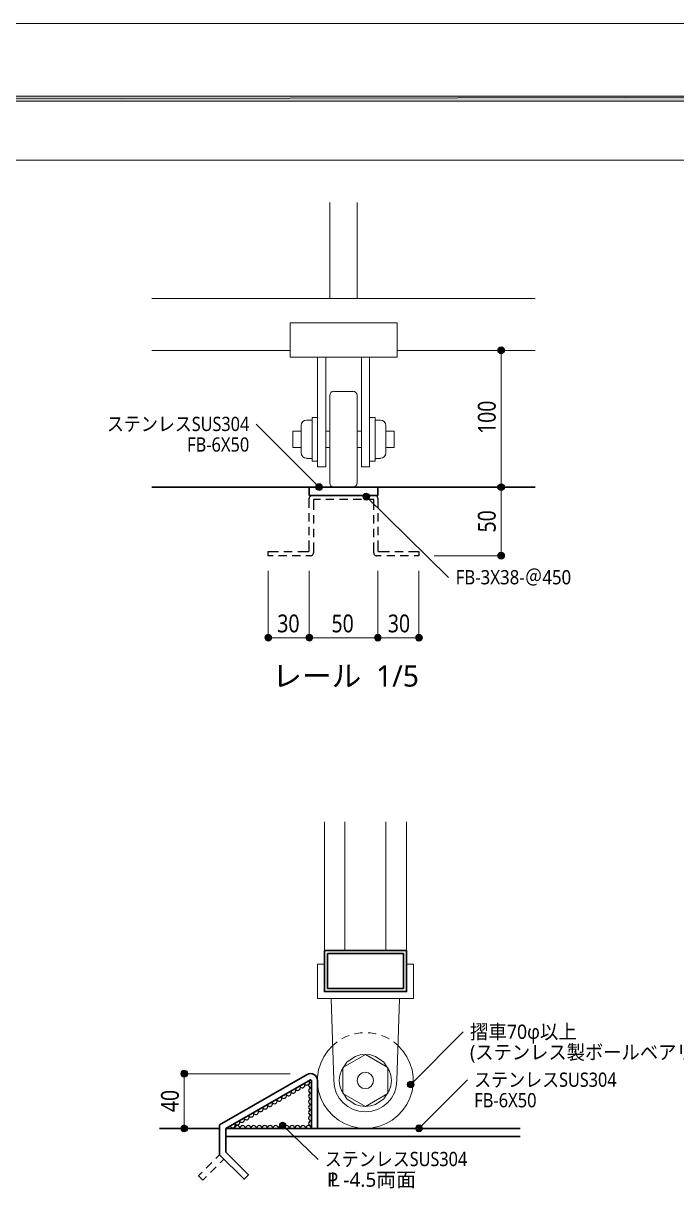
# Model space of a CAD drawing. Header units: millimetres. Extents: x 0 to 420, y 0 to 297.
# Drawn here: x 208.1 to 303.5, y 126.1 to 297 of the extents above; entities that cross this region are included whole.
import ezdxf
from ezdxf.enums import TextEntityAlignment as Align

# ---------------------------------------------------------------- set-up
doc = ezdxf.new("R2010")
doc.units = ezdxf.units.MM
doc.styles.add('kst32b', font='NotoSansJP-Variable.ttf')

msp = doc.modelspace()

# ---------------------------------------------------------------- hatches: boundary and pattern name
h = msp.add_hatch(color=7)
h.paths.add_polyline_path([(394.17, 285.62), (394.17, 286.32), (26.18, 285.62), (394.17, 285.62)])
h.paths.add_polyline_path([(394.17, 286.32), (26.18, 285.62), (26.18, 286.32), (394.17, 286.32)])
h = msp.add_hatch(color=7)
h.paths.add_polyline_path([(277.88, 249.7), (277.69, 249.66), (277.88, 249.2), (277.88, 249.7)])
h.paths.add_polyline_path([(277.69, 249.66), (277.88, 249.2), (277.52, 249.55), (277.69, 249.66)])
h.paths.add_polyline_path([(277.88, 249.2), (277.52, 249.55), (277.41, 249.39), (277.88, 249.2)])
for points in [[(278.07, 249.66), (277.88, 249.7), (277.88, 249.2), (278.07, 249.66)], [(251.46, 228.75), (251.63, 228.85), (251.27, 229.21), (251.46, 228.75)], [(278.07, 229.66), (277.88, 229.7), (277.88, 229.19), (278.07, 229.66)], [(257.98, 228.3), (257.83, 228.2), (258.17, 227.84), (257.98, 228.3)], [(277.69, 218.74), (277.88, 218.69), (277.88, 219.2), (277.69, 218.74)], [(243.4, 207.41), (243.35, 207.22), (243.86, 207.22), (243.4, 207.41)], [(249.39, 207.41), (249.34, 207.22), (249.85, 207.22), (249.39, 207.41)], [(260.31, 207.03), (260.35, 207.22), (259.84, 207.22), (260.31, 207.03)], [(266.32, 207.03), (266.36, 207.22), (265.85, 207.22), (266.32, 207.03)], [(231.77, 143.98), (231.58, 144.02), (231.58, 143.51), (231.77, 143.98)], [(264.2, 141.73), (264.31, 141.58), (264.67, 141.92), (264.2, 141.73)], [(231.39, 135.06), (231.58, 135.02), (231.58, 135.53), (231.39, 135.06)], [(245.77, 136.4), (245.62, 136.29), (245.96, 135.93), (245.77, 136.4)], [(265.41, 135.34), (265.51, 135.17), (265.87, 135.53), (265.41, 135.34)]]:
    msp.add_hatch(color=7).paths.add_polyline_path(points)
h = msp.add_hatch(color=7)
h.paths.add_polyline_path([(278.36, 249.2), (278.34, 249.39), (277.88, 249.2), (278.36, 249.2)])
h.paths.add_polyline_path([(278.34, 249.39), (277.88, 249.2), (278.24, 249.55), (278.34, 249.39)])
h.paths.add_polyline_path([(277.88, 249.2), (278.24, 249.55), (278.07, 249.66), (277.88, 249.2)])
h = msp.add_hatch(color=7)
h.paths.add_polyline_path([(277.41, 249.39), (277.37, 249.2), (277.88, 249.2), (277.41, 249.39)])
h.paths.add_polyline_path([(277.37, 249.2), (277.88, 249.2), (277.41, 249), (277.37, 249.2)])
h.paths.add_polyline_path([(277.88, 249.2), (277.41, 249), (277.52, 248.86), (277.88, 249.2)])
h = msp.add_hatch(color=7)
h.paths.add_polyline_path([(277.52, 248.86), (277.69, 248.75), (277.88, 249.2), (277.52, 248.86)])
h.paths.add_polyline_path([(277.69, 248.75), (277.88, 249.2), (277.88, 248.71), (277.69, 248.75)])
h.paths.add_polyline_path([(277.88, 249.2), (277.88, 248.71), (278.07, 248.75), (277.88, 249.2)])
h = msp.add_hatch(color=7)
h.paths.add_polyline_path([(278.07, 248.75), (278.24, 248.86), (277.88, 249.2), (278.07, 248.75)])
h.paths.add_polyline_path([(278.24, 248.86), (277.88, 249.2), (278.34, 249), (278.24, 248.86)])
h.paths.add_polyline_path([(277.88, 249.2), (278.34, 249), (278.36, 249.2), (277.88, 249.2)])
h = msp.add_hatch(color=7)
h.paths.add_polyline_path([(250.8, 229.4), (250.78, 229.21), (251.27, 229.21), (250.8, 229.4)])
h.paths.add_polyline_path([(250.78, 229.21), (251.27, 229.21), (250.8, 229.02), (250.78, 229.21)])
h.paths.add_polyline_path([(251.27, 229.21), (250.8, 229.02), (250.91, 228.85), (251.27, 229.21)])
h = msp.add_hatch(color=7)
h.paths.add_polyline_path([(251.27, 229.72), (251.08, 229.68), (251.27, 229.21), (251.27, 229.72)])
h.paths.add_polyline_path([(251.08, 229.68), (251.27, 229.21), (250.91, 229.57), (251.08, 229.68)])
h.paths.add_polyline_path([(251.27, 229.21), (250.91, 229.57), (250.8, 229.4), (251.27, 229.21)])
h = msp.add_hatch(color=7)
h.paths.add_polyline_path([(250.91, 228.85), (251.08, 228.75), (251.27, 229.21), (250.91, 228.85)])
h.paths.add_polyline_path([(251.08, 228.75), (251.27, 229.21), (251.27, 228.71), (251.08, 228.75)])
h.paths.add_polyline_path([(251.27, 229.21), (251.27, 228.71), (251.46, 228.75), (251.27, 229.21)])
h = msp.add_hatch(color=7)
h.paths.add_polyline_path([(251.74, 229.4), (251.63, 229.57), (251.27, 229.21), (251.74, 229.4)])
h.paths.add_polyline_path([(251.63, 229.57), (251.27, 229.21), (251.46, 229.68), (251.63, 229.57)])
h.paths.add_polyline_path([(251.27, 229.21), (251.46, 229.68), (251.27, 229.72), (251.27, 229.21)])
h = msp.add_hatch(color=7)
h.paths.add_polyline_path([(251.63, 228.85), (251.74, 229.02), (251.27, 229.21), (251.63, 228.85)])
h.paths.add_polyline_path([(251.74, 229.02), (251.27, 229.21), (251.78, 229.21), (251.74, 229.02)])
h.paths.add_polyline_path([(251.27, 229.21), (251.78, 229.21), (251.74, 229.4), (251.27, 229.21)])
h = msp.add_hatch(color=7)
h.paths.add_polyline_path([(277.41, 229.4), (277.37, 229.19), (277.88, 229.19), (277.41, 229.4)])
h.paths.add_polyline_path([(277.37, 229.19), (277.88, 229.19), (277.41, 229), (277.37, 229.19)])
h.paths.add_polyline_path([(277.88, 229.19), (277.41, 229), (277.52, 228.85), (277.88, 229.19)])
h = msp.add_hatch(color=7)
h.paths.add_polyline_path([(277.88, 229.7), (277.69, 229.66), (277.88, 229.19), (277.88, 229.7)])
h.paths.add_polyline_path([(277.69, 229.66), (277.88, 229.19), (277.52, 229.55), (277.69, 229.66)])
h.paths.add_polyline_path([(277.88, 229.19), (277.52, 229.55), (277.41, 229.4), (277.88, 229.19)])
h = msp.add_hatch(color=7)
h.paths.add_polyline_path([(277.52, 228.85), (277.69, 228.75), (277.88, 229.19), (277.52, 228.85)])
h.paths.add_polyline_path([(277.69, 228.75), (277.88, 229.19), (277.88, 228.71), (277.69, 228.75)])
h.paths.add_polyline_path([(277.88, 229.19), (277.88, 228.71), (278.07, 228.75), (277.88, 229.19)])
h = msp.add_hatch(color=7)
h.paths.add_polyline_path([(278.36, 229.19), (278.34, 229.4), (277.88, 229.19), (278.36, 229.19)])
h.paths.add_polyline_path([(278.34, 229.4), (277.88, 229.19), (278.24, 229.55), (278.34, 229.4)])
h.paths.add_polyline_path([(277.88, 229.19), (278.24, 229.55), (278.07, 229.66), (277.88, 229.19)])
h = msp.add_hatch(color=7)
h.paths.add_polyline_path([(278.07, 228.75), (278.24, 228.85), (277.88, 229.19), (278.07, 228.75)])
h.paths.add_polyline_path([(278.24, 228.85), (277.88, 229.19), (278.34, 229), (278.24, 228.85)])
h.paths.add_polyline_path([(277.88, 229.19), (278.34, 229), (278.36, 229.19), (277.88, 229.19)])
h = msp.add_hatch(color=7)
h.paths.add_polyline_path([(257.83, 228.2), (257.73, 228.03), (258.17, 227.84), (257.83, 228.2)])
h.paths.add_polyline_path([(257.73, 228.03), (258.17, 227.84), (257.68, 227.84), (257.73, 228.03)])
h.paths.add_polyline_path([(258.17, 227.84), (257.68, 227.84), (257.73, 227.65), (258.17, 227.84)])
h = msp.add_hatch(color=7)
h.paths.add_polyline_path([(257.73, 227.65), (257.83, 227.48), (258.17, 227.84), (257.73, 227.65)])
h.paths.add_polyline_path([(257.83, 227.48), (258.17, 227.84), (257.98, 227.37), (257.83, 227.48)])
h.paths.add_polyline_path([(258.17, 227.84), (257.98, 227.37), (258.17, 227.33), (258.17, 227.84)])
h = msp.add_hatch(color=7)
h.paths.add_polyline_path([(258.53, 228.2), (258.36, 228.3), (258.17, 227.84), (258.53, 228.2)])
h.paths.add_polyline_path([(258.36, 228.3), (258.17, 227.84), (258.17, 228.32), (258.36, 228.3)])
h.paths.add_polyline_path([(258.17, 227.84), (258.17, 228.32), (257.98, 228.3), (258.17, 227.84)])
h = msp.add_hatch(color=7)
h.paths.add_polyline_path([(258.64, 227.65), (258.68, 227.84), (258.17, 227.84), (258.64, 227.65)])
h.paths.add_polyline_path([(258.68, 227.84), (258.17, 227.84), (258.64, 228.03), (258.68, 227.84)])
h.paths.add_polyline_path([(258.17, 227.84), (258.64, 228.03), (258.53, 228.2), (258.17, 227.84)])
h = msp.add_hatch(color=7)
h.paths.add_polyline_path([(258.17, 227.33), (258.36, 227.37), (258.17, 227.84), (258.17, 227.33)])
h.paths.add_polyline_path([(258.36, 227.37), (258.17, 227.84), (258.53, 227.48), (258.36, 227.37)])
h.paths.add_polyline_path([(258.17, 227.84), (258.53, 227.48), (258.64, 227.65), (258.17, 227.84)])
h = msp.add_hatch(color=7)
h.paths.add_polyline_path([(277.69, 219.67), (277.52, 219.56), (277.88, 219.2), (277.69, 219.67)])
h.paths.add_polyline_path([(277.52, 219.56), (277.88, 219.2), (277.41, 219.39), (277.52, 219.56)])
h.paths.add_polyline_path([(277.88, 219.2), (277.41, 219.39), (277.37, 219.2), (277.88, 219.2)])
h = msp.add_hatch(color=7)
h.paths.add_polyline_path([(277.37, 219.2), (277.41, 219.01), (277.88, 219.2), (277.37, 219.2)])
h.paths.add_polyline_path([(277.41, 219.01), (277.88, 219.2), (277.52, 218.84), (277.41, 219.01)])
h.paths.add_polyline_path([(277.88, 219.2), (277.52, 218.84), (277.69, 218.74), (277.88, 219.2)])
h = msp.add_hatch(color=7)
h.paths.add_polyline_path([(278.24, 219.56), (278.07, 219.67), (277.88, 219.2), (278.24, 219.56)])
h.paths.add_polyline_path([(278.07, 219.67), (277.88, 219.2), (277.88, 219.71), (278.07, 219.67)])
h.paths.add_polyline_path([(277.88, 219.2), (277.88, 219.71), (277.69, 219.67), (277.88, 219.2)])
h = msp.add_hatch(color=7)
h.paths.add_polyline_path([(278.34, 219.01), (278.36, 219.2), (277.88, 219.2), (278.34, 219.01)])
h.paths.add_polyline_path([(278.36, 219.2), (277.88, 219.2), (278.34, 219.39), (278.36, 219.2)])
h.paths.add_polyline_path([(277.88, 219.2), (278.34, 219.39), (278.24, 219.56), (277.88, 219.2)])
h = msp.add_hatch(color=7)
h.paths.add_polyline_path([(277.88, 218.69), (278.07, 218.74), (277.88, 219.2), (277.88, 218.69)])
h.paths.add_polyline_path([(278.07, 218.74), (277.88, 219.2), (278.24, 218.84), (278.07, 218.74)])
h.paths.add_polyline_path([(277.88, 219.2), (278.24, 218.84), (278.34, 219.01), (277.88, 219.2)])
h = msp.add_hatch(color=7)
h.paths.add_polyline_path([(243.35, 207.22), (243.4, 207.03), (243.86, 207.22), (243.35, 207.22)])
h.paths.add_polyline_path([(243.4, 207.03), (243.86, 207.22), (243.5, 206.86), (243.4, 207.03)])
h.paths.add_polyline_path([(243.86, 207.22), (243.5, 206.86), (243.67, 206.76), (243.86, 207.22)])
h = msp.add_hatch(color=7)
h.paths.add_polyline_path([(243.86, 207.71), (243.67, 207.69), (243.86, 207.22), (243.86, 207.71)])
h.paths.add_polyline_path([(243.67, 207.69), (243.86, 207.22), (243.5, 207.56), (243.67, 207.69)])
h.paths.add_polyline_path([(243.86, 207.22), (243.5, 207.56), (243.4, 207.41), (243.86, 207.22)])
h = msp.add_hatch(color=7)
h.paths.add_polyline_path([(243.67, 206.76), (243.86, 206.71), (243.86, 207.22), (243.67, 206.76)])
h.paths.add_polyline_path([(243.86, 206.71), (243.86, 207.22), (244.05, 206.76), (243.86, 206.71)])
h.paths.add_polyline_path([(243.86, 207.22), (244.05, 206.76), (244.2, 206.86), (243.86, 207.22)])
h = msp.add_hatch(color=7)
h.paths.add_polyline_path([(244.31, 207.41), (244.2, 207.56), (243.86, 207.22), (244.31, 207.41)])
h.paths.add_polyline_path([(244.2, 207.56), (243.86, 207.22), (244.05, 207.69), (244.2, 207.56)])
h.paths.add_polyline_path([(243.86, 207.22), (244.05, 207.69), (243.86, 207.71), (243.86, 207.22)])
h = msp.add_hatch(color=7)
h.paths.add_polyline_path([(244.2, 206.86), (244.31, 207.03), (243.86, 207.22), (244.2, 206.86)])
h.paths.add_polyline_path([(244.31, 207.03), (243.86, 207.22), (244.35, 207.22), (244.31, 207.03)])
h.paths.add_polyline_path([(243.86, 207.22), (244.35, 207.22), (244.31, 207.41), (243.86, 207.22)])
h = msp.add_hatch(color=7)
h.paths.add_polyline_path([(249.34, 207.22), (249.39, 207.03), (249.85, 207.22), (249.34, 207.22)])
h.paths.add_polyline_path([(249.39, 207.03), (249.85, 207.22), (249.49, 206.86), (249.39, 207.03)])
h.paths.add_polyline_path([(249.85, 207.22), (249.49, 206.86), (249.66, 206.76), (249.85, 207.22)])
h = msp.add_hatch(color=7)
h.paths.add_polyline_path([(249.85, 207.71), (249.66, 207.69), (249.85, 207.22), (249.85, 207.71)])
h.paths.add_polyline_path([(249.66, 207.69), (249.85, 207.22), (249.49, 207.56), (249.66, 207.69)])
h.paths.add_polyline_path([(249.85, 207.22), (249.49, 207.56), (249.39, 207.41), (249.85, 207.22)])
h = msp.add_hatch(color=7)
h.paths.add_polyline_path([(249.66, 206.76), (249.85, 206.71), (249.85, 207.22), (249.66, 206.76)])
h.paths.add_polyline_path([(249.85, 206.71), (249.85, 207.22), (250.04, 206.76), (249.85, 206.71)])
h.paths.add_polyline_path([(249.85, 207.22), (250.04, 206.76), (250.21, 206.86), (249.85, 207.22)])
h = msp.add_hatch(color=7)
h.paths.add_polyline_path([(250.32, 207.41), (250.21, 207.56), (249.85, 207.22), (250.32, 207.41)])
h.paths.add_polyline_path([(250.21, 207.56), (249.85, 207.22), (250.04, 207.69), (250.21, 207.56)])
h.paths.add_polyline_path([(249.85, 207.22), (250.04, 207.69), (249.85, 207.71), (249.85, 207.22)])
h = msp.add_hatch(color=7)
h.paths.add_polyline_path([(250.21, 206.86), (250.32, 207.03), (249.85, 207.22), (250.21, 206.86)])
h.paths.add_polyline_path([(250.32, 207.03), (249.85, 207.22), (250.36, 207.22), (250.32, 207.03)])
h.paths.add_polyline_path([(249.85, 207.22), (250.36, 207.22), (250.32, 207.41), (249.85, 207.22)])
h = msp.add_hatch(color=7)
h.paths.add_polyline_path([(259.5, 207.56), (259.4, 207.41), (259.84, 207.22), (259.5, 207.56)])
h.paths.add_polyline_path([(259.4, 207.41), (259.84, 207.22), (259.36, 207.22), (259.4, 207.41)])
h.paths.add_polyline_path([(259.84, 207.22), (259.36, 207.22), (259.4, 207.03), (259.84, 207.22)])
h = msp.add_hatch(color=7)
h.paths.add_polyline_path([(259.4, 207.03), (259.5, 206.86), (259.84, 207.22), (259.4, 207.03)])
h.paths.add_polyline_path([(259.5, 206.86), (259.84, 207.22), (259.65, 206.76), (259.5, 206.86)])
h.paths.add_polyline_path([(259.84, 207.22), (259.65, 206.76), (259.84, 206.71), (259.84, 207.22)])
h = msp.add_hatch(color=7)
h.paths.add_polyline_path([(260.03, 207.69), (259.84, 207.71), (259.84, 207.22), (260.03, 207.69)])
h.paths.add_polyline_path([(259.84, 207.71), (259.84, 207.22), (259.65, 207.69), (259.84, 207.71)])
h.paths.add_polyline_path([(259.84, 207.22), (259.65, 207.69), (259.5, 207.56), (259.84, 207.22)])
h = msp.add_hatch(color=7)
h.paths.add_polyline_path([(260.35, 207.22), (260.31, 207.41), (259.84, 207.22), (260.35, 207.22)])
h.paths.add_polyline_path([(260.31, 207.41), (259.84, 207.22), (260.2, 207.56), (260.31, 207.41)])
h.paths.add_polyline_path([(259.84, 207.22), (260.2, 207.56), (260.03, 207.69), (259.84, 207.22)])
h = msp.add_hatch(color=7)
h.paths.add_polyline_path([(259.84, 206.71), (260.03, 206.76), (259.84, 207.22), (259.84, 206.71)])
h.paths.add_polyline_path([(260.03, 206.76), (259.84, 207.22), (260.2, 206.86), (260.03, 206.76)])
h.paths.add_polyline_path([(259.84, 207.22), (260.2, 206.86), (260.31, 207.03), (259.84, 207.22)])
h = msp.add_hatch(color=7)
h.paths.add_polyline_path([(265.49, 207.56), (265.39, 207.41), (265.85, 207.22), (265.49, 207.56)])
h.paths.add_polyline_path([(265.39, 207.41), (265.85, 207.22), (265.35, 207.22), (265.39, 207.41)])
h.paths.add_polyline_path([(265.85, 207.22), (265.35, 207.22), (265.39, 207.03), (265.85, 207.22)])
h = msp.add_hatch(color=7)
h.paths.add_polyline_path([(265.39, 207.03), (265.49, 206.86), (265.85, 207.22), (265.39, 207.03)])
h.paths.add_polyline_path([(265.49, 206.86), (265.85, 207.22), (265.66, 206.76), (265.49, 206.86)])
h.paths.add_polyline_path([(265.85, 207.22), (265.66, 206.76), (265.85, 206.71), (265.85, 207.22)])
h = msp.add_hatch(color=7)
h.paths.add_polyline_path([(266.04, 207.69), (265.85, 207.71), (265.85, 207.22), (266.04, 207.69)])
h.paths.add_polyline_path([(265.85, 207.71), (265.85, 207.22), (265.66, 207.69), (265.85, 207.71)])
h.paths.add_polyline_path([(265.85, 207.22), (265.66, 207.69), (265.49, 207.56), (265.85, 207.22)])
h = msp.add_hatch(color=7)
h.paths.add_polyline_path([(266.36, 207.22), (266.32, 207.41), (265.85, 207.22), (266.36, 207.22)])
h.paths.add_polyline_path([(266.32, 207.41), (265.85, 207.22), (266.21, 207.56), (266.32, 207.41)])
h.paths.add_polyline_path([(265.85, 207.22), (266.21, 207.56), (266.04, 207.69), (265.85, 207.22)])
h = msp.add_hatch(color=7)
h.paths.add_polyline_path([(265.85, 206.71), (266.04, 206.76), (265.85, 207.22), (265.85, 206.71)])
h.paths.add_polyline_path([(266.04, 206.76), (265.85, 207.22), (266.21, 206.86), (266.04, 206.76)])
h.paths.add_polyline_path([(265.85, 207.22), (266.21, 206.86), (266.32, 207.03), (265.85, 207.22)])
h = msp.add_hatch(color=7)
h.paths.add_polyline_path([(231.12, 143.72), (231.08, 143.51), (231.58, 143.51), (231.12, 143.72)])
h.paths.add_polyline_path([(231.08, 143.51), (231.58, 143.51), (231.12, 143.32), (231.08, 143.51)])
h.paths.add_polyline_path([(231.58, 143.51), (231.12, 143.32), (231.22, 143.17), (231.58, 143.51)])
h = msp.add_hatch(color=7)
h.paths.add_polyline_path([(231.58, 144.02), (231.39, 143.98), (231.58, 143.51), (231.58, 144.02)])
h.paths.add_polyline_path([(231.39, 143.98), (231.58, 143.51), (231.22, 143.87), (231.39, 143.98)])
h.paths.add_polyline_path([(231.58, 143.51), (231.22, 143.87), (231.12, 143.72), (231.58, 143.51)])
h = msp.add_hatch(color=7)
h.paths.add_polyline_path([(231.22, 143.17), (231.39, 143.07), (231.58, 143.51), (231.22, 143.17)])
h.paths.add_polyline_path([(231.39, 143.07), (231.58, 143.51), (231.58, 143.02), (231.39, 143.07)])
h.paths.add_polyline_path([(231.58, 143.51), (231.58, 143.02), (231.77, 143.07), (231.58, 143.51)])
h = msp.add_hatch(color=7)
h.paths.add_polyline_path([(232.09, 143.51), (232.05, 143.72), (231.58, 143.51), (232.09, 143.51)])
h.paths.add_polyline_path([(232.05, 143.72), (231.58, 143.51), (231.94, 143.87), (232.05, 143.72)])
h.paths.add_polyline_path([(231.58, 143.51), (231.94, 143.87), (231.77, 143.98), (231.58, 143.51)])
h = msp.add_hatch(color=7)
h.paths.add_polyline_path([(231.77, 143.07), (231.94, 143.17), (231.58, 143.51), (231.77, 143.07)])
h.paths.add_polyline_path([(231.94, 143.17), (231.58, 143.51), (232.05, 143.32), (231.94, 143.17)])
h.paths.add_polyline_path([(231.58, 143.51), (232.05, 143.32), (232.09, 143.51), (231.58, 143.51)])
h = msp.add_hatch(color=7)
h.paths.add_polyline_path([(264.31, 142.28), (264.2, 142.11), (264.67, 141.92), (264.31, 142.28)])
h.paths.add_polyline_path([(264.2, 142.11), (264.67, 141.92), (264.16, 141.92), (264.2, 142.11)])
h.paths.add_polyline_path([(264.67, 141.92), (264.16, 141.92), (264.2, 141.73), (264.67, 141.92)])
h = msp.add_hatch(color=7)
h.paths.add_polyline_path([(264.86, 142.39), (264.67, 142.43), (264.67, 141.92), (264.86, 142.39)])
h.paths.add_polyline_path([(264.67, 142.43), (264.67, 141.92), (264.48, 142.39), (264.67, 142.43)])
h.paths.add_polyline_path([(264.67, 141.92), (264.48, 142.39), (264.31, 142.28), (264.67, 141.92)])
h = msp.add_hatch(color=7)
h.paths.add_polyline_path([(264.31, 141.58), (264.48, 141.48), (264.67, 141.92), (264.31, 141.58)])
h.paths.add_polyline_path([(264.48, 141.48), (264.67, 141.92), (264.67, 141.44), (264.48, 141.48)])
h.paths.add_polyline_path([(264.67, 141.92), (264.67, 141.44), (264.86, 141.48), (264.67, 141.92)])
h = msp.add_hatch(color=7)
h.paths.add_polyline_path([(265.15, 141.92), (265.13, 142.11), (264.67, 141.92), (265.15, 141.92)])
h.paths.add_polyline_path([(265.13, 142.11), (264.67, 141.92), (265.03, 142.28), (265.13, 142.11)])
h.paths.add_polyline_path([(264.67, 141.92), (265.03, 142.28), (264.86, 142.39), (264.67, 141.92)])
h = msp.add_hatch(color=7)
h.paths.add_polyline_path([(264.86, 141.48), (265.03, 141.58), (264.67, 141.92), (264.86, 141.48)])
h.paths.add_polyline_path([(265.03, 141.58), (264.67, 141.92), (265.13, 141.73), (265.03, 141.58)])
h.paths.add_polyline_path([(264.67, 141.92), (265.13, 141.73), (265.15, 141.92), (264.67, 141.92)])
h = msp.add_hatch(color=7)
h.paths.add_polyline_path([(231.39, 135.97), (231.22, 135.87), (231.58, 135.53), (231.39, 135.97)])
h.paths.add_polyline_path([(231.22, 135.87), (231.58, 135.53), (231.12, 135.72), (231.22, 135.87)])
h.paths.add_polyline_path([(231.58, 135.53), (231.12, 135.72), (231.08, 135.53), (231.58, 135.53)])
h = msp.add_hatch(color=7)
h.paths.add_polyline_path([(231.08, 135.53), (231.12, 135.32), (231.58, 135.53), (231.08, 135.53)])
h.paths.add_polyline_path([(231.12, 135.32), (231.58, 135.53), (231.22, 135.17), (231.12, 135.32)])
h.paths.add_polyline_path([(231.58, 135.53), (231.22, 135.17), (231.39, 135.06), (231.58, 135.53)])
h = msp.add_hatch(color=7)
h.paths.add_polyline_path([(231.94, 135.87), (231.77, 135.97), (231.58, 135.53), (231.94, 135.87)])
h.paths.add_polyline_path([(231.77, 135.97), (231.58, 135.53), (231.58, 136.02), (231.77, 135.97)])
h.paths.add_polyline_path([(231.58, 135.53), (231.58, 136.02), (231.39, 135.97), (231.58, 135.53)])
h = msp.add_hatch(color=7)
h.paths.add_polyline_path([(232.05, 135.32), (232.09, 135.53), (231.58, 135.53), (232.05, 135.32)])
h.paths.add_polyline_path([(232.09, 135.53), (231.58, 135.53), (232.05, 135.72), (232.09, 135.53)])
h.paths.add_polyline_path([(231.58, 135.53), (232.05, 135.72), (231.94, 135.87), (231.58, 135.53)])
h = msp.add_hatch(color=7)
h.paths.add_polyline_path([(231.58, 135.02), (231.77, 135.06), (231.58, 135.53), (231.58, 135.02)])
h.paths.add_polyline_path([(231.77, 135.06), (231.58, 135.53), (231.94, 135.17), (231.77, 135.06)])
h.paths.add_polyline_path([(231.58, 135.53), (231.94, 135.17), (232.05, 135.32), (231.58, 135.53)])
h = msp.add_hatch(color=7)
h.paths.add_polyline_path([(245.62, 136.29), (245.51, 136.12), (245.96, 135.93), (245.62, 136.29)])
h.paths.add_polyline_path([(245.51, 136.12), (245.96, 135.93), (245.47, 135.93), (245.51, 136.12)])
h.paths.add_polyline_path([(245.96, 135.93), (245.47, 135.93), (245.51, 135.74), (245.96, 135.93)])
h = msp.add_hatch(color=7)
h.paths.add_polyline_path([(245.51, 135.74), (245.62, 135.57), (245.96, 135.93), (245.51, 135.74)])
h.paths.add_polyline_path([(245.62, 135.57), (245.96, 135.93), (245.77, 135.47), (245.62, 135.57)])
h.paths.add_polyline_path([(245.96, 135.93), (245.77, 135.47), (245.96, 135.42), (245.96, 135.93)])
h = msp.add_hatch(color=7)
h.paths.add_polyline_path([(246.32, 136.29), (246.15, 136.4), (245.96, 135.93), (246.32, 136.29)])
h.paths.add_polyline_path([(246.15, 136.4), (245.96, 135.93), (245.96, 136.44), (246.15, 136.4)])
h.paths.add_polyline_path([(245.96, 135.93), (245.96, 136.44), (245.77, 136.4), (245.96, 135.93)])
h = msp.add_hatch(color=7)
h.paths.add_polyline_path([(246.42, 135.74), (246.46, 135.93), (245.96, 135.93), (246.42, 135.74)])
h.paths.add_polyline_path([(246.46, 135.93), (245.96, 135.93), (246.42, 136.12), (246.46, 135.93)])
h.paths.add_polyline_path([(245.96, 135.93), (246.42, 136.12), (246.32, 136.29), (245.96, 135.93)])
h = msp.add_hatch(color=7)
h.paths.add_polyline_path([(245.96, 135.42), (246.15, 135.47), (245.96, 135.93), (245.96, 135.42)])
h.paths.add_polyline_path([(246.15, 135.47), (245.96, 135.93), (246.32, 135.57), (246.15, 135.47)])
h.paths.add_polyline_path([(245.96, 135.93), (246.32, 135.57), (246.42, 135.74), (245.96, 135.93)])
h = msp.add_hatch(color=7)
h.paths.add_polyline_path([(265.51, 135.89), (265.41, 135.72), (265.87, 135.53), (265.51, 135.89)])
h.paths.add_polyline_path([(265.41, 135.72), (265.87, 135.53), (265.37, 135.53), (265.41, 135.72)])
h.paths.add_polyline_path([(265.87, 135.53), (265.37, 135.53), (265.41, 135.34), (265.87, 135.53)])
h = msp.add_hatch(color=7)
h.paths.add_polyline_path([(266.07, 136), (265.87, 136.04), (265.87, 135.53), (266.07, 136)])
h.paths.add_polyline_path([(265.87, 136.04), (265.87, 135.53), (265.66, 136), (265.87, 136.04)])
h.paths.add_polyline_path([(265.87, 135.53), (265.66, 136), (265.51, 135.89), (265.87, 135.53)])
h = msp.add_hatch(color=7)
h.paths.add_polyline_path([(265.51, 135.17), (265.66, 135.06), (265.87, 135.53), (265.51, 135.17)])
h.paths.add_polyline_path([(265.66, 135.06), (265.87, 135.53), (265.87, 135.02), (265.66, 135.06)])
h.paths.add_polyline_path([(265.87, 135.53), (265.87, 135.02), (266.07, 135.06), (265.87, 135.53)])
h = msp.add_hatch(color=7)
h.paths.add_polyline_path([(266.36, 135.53), (266.32, 135.72), (265.87, 135.53), (266.36, 135.53)])
h.paths.add_polyline_path([(266.32, 135.72), (265.87, 135.53), (266.21, 135.89), (266.32, 135.72)])
h.paths.add_polyline_path([(265.87, 135.53), (266.21, 135.89), (266.07, 136), (265.87, 135.53)])
h = msp.add_hatch(color=7)
h.paths.add_polyline_path([(266.07, 135.06), (266.21, 135.17), (265.87, 135.53), (266.07, 135.06)])
h.paths.add_polyline_path([(266.21, 135.17), (265.87, 135.53), (266.32, 135.34), (266.21, 135.17)])
h.paths.add_polyline_path([(265.87, 135.53), (266.32, 135.34), (266.36, 135.53), (265.87, 135.53)])

# ---------------------------------------------------------------- linework, layer by layer
at = {"lineweight": 13}
for points in [[(0.19, 0), (0.19, 296.97), (420.16, 296.97), (420.16, 0)], [(247.06, 253.2), (262.66, 253.2), (262.66, 248.2), (247.06, 248.2)], [(261.83, 142.53), (261.75, 143.29), (261.53, 144), (260.72, 145.21), (259.51, 146.03), (258.8, 146.25), (258.03, 146.33), (257.27, 146.25), (256.55, 146.03), (255.35, 145.21), (254.53, 144), (254.31, 143.29), (254.23, 142.53), (254.31, 141.76), (254.53, 141.05), (255.35, 139.84), (256.55, 139.02), (257.27, 138.8), (258.03, 138.73), (258.8, 138.8), (259.51, 139.02), (260.72, 139.84), (261.53, 141.05), (261.75, 141.76)], [(258.04, 146.33), (254.76, 144.42), (254.76, 140.61), (258.04, 138.73), (261.34, 140.61), (261.34, 144.42)], [(259.23, 142.53), (259.13, 142.99), (258.88, 143.37), (258.5, 143.63), (258.03, 143.72), (257.57, 143.63), (257.19, 143.37), (256.93, 142.99), (256.84, 142.53), (256.93, 142.06), (257.19, 141.68), (257.57, 141.42), (258.03, 141.33), (258.5, 141.42), (258.88, 141.68), (259.13, 142.06)]]:
    msp.add_lwpolyline(points, close=True, dxfattribs=at)
at = {"lineweight": 0}
for points in [[(394.17, 285.62), (394.17, 286.32), (26.18, 285.62)], [(394.17, 286.32), (26.18, 285.62), (26.18, 286.32)], [(277.88, 249.2), (277.52, 249.55), (277.41, 249.39)], [(277.69, 249.66), (277.88, 249.2), (277.52, 249.55)], [(277.88, 249.7), (277.69, 249.66), (277.88, 249.2)], [(278.07, 249.66), (277.88, 249.7), (277.88, 249.2)], [(277.88, 249.2), (278.24, 249.55), (278.07, 249.66)], [(278.34, 249.39), (277.88, 249.2), (278.24, 249.55)], [(277.41, 249.39), (277.37, 249.2), (277.88, 249.2)], [(277.37, 249.2), (277.88, 249.2), (277.41, 249)], [(277.88, 249.2), (277.41, 249), (277.52, 248.86)], [(277.52, 248.86), (277.69, 248.75), (277.88, 249.2)], [(277.69, 248.75), (277.88, 249.2), (277.88, 248.71)], [(278.36, 249.2), (278.34, 249.39), (277.88, 249.2)], [(277.88, 249.2), (277.88, 248.71), (278.07, 248.75)], [(278.07, 248.75), (278.24, 248.86), (277.88, 249.2)], [(278.24, 248.86), (277.88, 249.2), (278.34, 249)], [(277.88, 249.2), (278.34, 249), (278.36, 249.2)], [(250.8, 229.4), (250.78, 229.21), (251.27, 229.21)], [(250.78, 229.21), (251.27, 229.21), (250.8, 229.02)], [(251.27, 229.21), (250.91, 229.57), (250.8, 229.4)], [(251.27, 229.21), (250.8, 229.02), (250.91, 228.85)], [(251.08, 229.68), (251.27, 229.21), (250.91, 229.57)], [(250.91, 228.85), (251.08, 228.75), (251.27, 229.21)], [(251.27, 229.72), (251.08, 229.68), (251.27, 229.21)], [(251.08, 228.75), (251.27, 229.21), (251.27, 228.71)], [(251.27, 229.21), (251.46, 229.68), (251.27, 229.72)], [(251.63, 229.57), (251.27, 229.21), (251.46, 229.68)], [(251.74, 229.4), (251.63, 229.57), (251.27, 229.21)], [(251.27, 229.21), (251.78, 229.21), (251.74, 229.4)], [(251.63, 228.85), (251.74, 229.02), (251.27, 229.21)], [(251.74, 229.02), (251.27, 229.21), (251.78, 229.21)], [(251.27, 229.21), (251.27, 228.71), (251.46, 228.75)], [(251.46, 228.75), (251.63, 228.85), (251.27, 229.21)], [(277.41, 229.4), (277.37, 229.19), (277.88, 229.19)], [(277.37, 229.19), (277.88, 229.19), (277.41, 229)], [(277.88, 229.19), (277.52, 229.55), (277.41, 229.4)], [(277.88, 229.19), (277.41, 229), (277.52, 228.85)], [(277.69, 229.66), (277.88, 229.19), (277.52, 229.55)], [(277.52, 228.85), (277.69, 228.75), (277.88, 229.19)], [(277.88, 229.7), (277.69, 229.66), (277.88, 229.19)], [(277.69, 228.75), (277.88, 229.19), (277.88, 228.71)], [(278.07, 229.66), (277.88, 229.7), (277.88, 229.19)], [(277.88, 229.19), (278.24, 229.55), (278.07, 229.66)], [(278.34, 229.4), (277.88, 229.19), (278.24, 229.55)], [(278.36, 229.19), (278.34, 229.4), (277.88, 229.19)], [(277.88, 229.19), (277.88, 228.71), (278.07, 228.75)], [(278.07, 228.75), (278.24, 228.85), (277.88, 229.19)], [(278.24, 228.85), (277.88, 229.19), (278.34, 229)], [(277.88, 229.19), (278.34, 229), (278.36, 229.19)], [(257.73, 228.03), (258.17, 227.84), (257.68, 227.84)], [(258.17, 227.84), (257.68, 227.84), (257.73, 227.65)], [(257.83, 228.2), (257.73, 228.03), (258.17, 227.84)], [(257.73, 227.65), (257.83, 227.48), (258.17, 227.84)], [(257.98, 228.3), (257.83, 228.2), (258.17, 227.84)], [(257.83, 227.48), (258.17, 227.84), (257.98, 227.37)], [(258.17, 227.84), (258.17, 228.32), (257.98, 228.3)], [(258.17, 227.84), (257.98, 227.37), (258.17, 227.33)], [(258.36, 228.3), (258.17, 227.84), (258.17, 228.32)], [(258.53, 228.2), (258.36, 228.3), (258.17, 227.84)], [(258.17, 227.84), (258.64, 228.03), (258.53, 228.2)], [(258.68, 227.84), (258.17, 227.84), (258.64, 228.03)], [(258.17, 227.33), (258.36, 227.37), (258.17, 227.84)], [(258.36, 227.37), (258.17, 227.84), (258.53, 227.48)], [(258.17, 227.84), (258.53, 227.48), (258.64, 227.65)], [(258.64, 227.65), (258.68, 227.84), (258.17, 227.84)], [(277.88, 219.2), (277.41, 219.39), (277.37, 219.2)], [(277.37, 219.2), (277.41, 219.01), (277.88, 219.2)], [(277.52, 219.56), (277.88, 219.2), (277.41, 219.39)], [(277.41, 219.01), (277.88, 219.2), (277.52, 218.84)], [(277.69, 219.67), (277.52, 219.56), (277.88, 219.2)], [(277.88, 219.2), (277.52, 218.84), (277.69, 218.74)], [(277.88, 219.2), (277.88, 219.71), (277.69, 219.67)], [(277.69, 218.74), (277.88, 218.69), (277.88, 219.2)], [(278.07, 219.67), (277.88, 219.2), (277.88, 219.71)], [(278.24, 219.56), (278.07, 219.67), (277.88, 219.2)], [(277.88, 219.2), (278.34, 219.39), (278.24, 219.56)], [(278.36, 219.2), (277.88, 219.2), (278.34, 219.39)], [(277.88, 218.69), (278.07, 218.74), (277.88, 219.2)], [(278.07, 218.74), (277.88, 219.2), (278.24, 218.84)], [(277.88, 219.2), (278.24, 218.84), (278.34, 219.01)], [(278.34, 219.01), (278.36, 219.2), (277.88, 219.2)], [(243.4, 207.41), (243.35, 207.22), (243.86, 207.22)], [(243.35, 207.22), (243.4, 207.03), (243.86, 207.22)], [(243.86, 207.22), (243.5, 207.56), (243.4, 207.41)], [(243.4, 207.03), (243.86, 207.22), (243.5, 206.86)], [(243.67, 207.69), (243.86, 207.22), (243.5, 207.56)], [(243.86, 207.22), (243.5, 206.86), (243.67, 206.76)], [(243.86, 207.71), (243.67, 207.69), (243.86, 207.22)], [(243.67, 206.76), (243.86, 206.71), (243.86, 207.22)], [(243.86, 207.22), (244.05, 207.69), (243.86, 207.71)], [(244.2, 207.56), (243.86, 207.22), (244.05, 207.69)], [(244.31, 207.41), (244.2, 207.56), (243.86, 207.22)], [(243.86, 207.22), (244.35, 207.22), (244.31, 207.41)], [(243.86, 206.71), (243.86, 207.22), (244.05, 206.76)], [(243.86, 207.22), (244.05, 206.76), (244.2, 206.86)], [(244.2, 206.86), (244.31, 207.03), (243.86, 207.22)], [(244.31, 207.03), (243.86, 207.22), (244.35, 207.22)], [(249.39, 207.41), (249.34, 207.22), (249.85, 207.22)], [(249.34, 207.22), (249.39, 207.03), (249.85, 207.22)], [(249.85, 207.22), (249.49, 207.56), (249.39, 207.41)], [(249.39, 207.03), (249.85, 207.22), (249.49, 206.86)], [(249.66, 207.69), (249.85, 207.22), (249.49, 207.56)], [(249.85, 207.22), (249.49, 206.86), (249.66, 206.76)], [(249.85, 207.71), (249.66, 207.69), (249.85, 207.22)], [(249.66, 206.76), (249.85, 206.71), (249.85, 207.22)], [(249.85, 207.22), (250.04, 207.69), (249.85, 207.71)], [(250.21, 207.56), (249.85, 207.22), (250.04, 207.69)], [(250.32, 207.41), (250.21, 207.56), (249.85, 207.22)], [(249.85, 207.22), (250.36, 207.22), (250.32, 207.41)], [(249.85, 206.71), (249.85, 207.22), (250.04, 206.76)], [(249.85, 207.22), (250.04, 206.76), (250.21, 206.86)], [(250.21, 206.86), (250.32, 207.03), (249.85, 207.22)], [(250.32, 207.03), (249.85, 207.22), (250.36, 207.22)], [(259.4, 207.41), (259.84, 207.22), (259.36, 207.22)], [(259.84, 207.22), (259.36, 207.22), (259.4, 207.03)], [(259.5, 207.56), (259.4, 207.41), (259.84, 207.22)], [(259.4, 207.03), (259.5, 206.86), (259.84, 207.22)], [(259.84, 207.22), (259.65, 207.69), (259.5, 207.56)], [(259.5, 206.86), (259.84, 207.22), (259.65, 206.76)], [(259.84, 207.71), (259.84, 207.22), (259.65, 207.69)], [(259.84, 207.22), (259.65, 206.76), (259.84, 206.71)], [(260.03, 207.69), (259.84, 207.71), (259.84, 207.22)], [(259.84, 207.22), (260.2, 207.56), (260.03, 207.69)], [(260.31, 207.41), (259.84, 207.22), (260.2, 207.56)], [(260.35, 207.22), (260.31, 207.41), (259.84, 207.22)], [(259.84, 206.71), (260.03, 206.76), (259.84, 207.22)], [(260.03, 206.76), (259.84, 207.22), (260.2, 206.86)], [(259.84, 207.22), (260.2, 206.86), (260.31, 207.03)], [(260.31, 207.03), (260.35, 207.22), (259.84, 207.22)], [(265.39, 207.41), (265.85, 207.22), (265.35, 207.22)], [(265.85, 207.22), (265.35, 207.22), (265.39, 207.03)], [(265.49, 207.56), (265.39, 207.41), (265.85, 207.22)], [(265.39, 207.03), (265.49, 206.86), (265.85, 207.22)], [(265.85, 207.22), (265.66, 207.69), (265.49, 207.56)], [(265.49, 206.86), (265.85, 207.22), (265.66, 206.76)], [(265.85, 207.71), (265.85, 207.22), (265.66, 207.69)], [(265.85, 207.22), (265.66, 206.76), (265.85, 206.71)], [(266.04, 207.69), (265.85, 207.71), (265.85, 207.22)], [(265.85, 207.22), (266.21, 207.56), (266.04, 207.69)], [(266.32, 207.41), (265.85, 207.22), (266.21, 207.56)], [(266.36, 207.22), (266.32, 207.41), (265.85, 207.22)], [(265.85, 206.71), (266.04, 206.76), (265.85, 207.22)], [(266.04, 206.76), (265.85, 207.22), (266.21, 206.86)], [(265.85, 207.22), (266.21, 206.86), (266.32, 207.03)], [(266.32, 207.03), (266.36, 207.22), (265.85, 207.22)], [(231.12, 143.72), (231.08, 143.51), (231.58, 143.51)], [(231.08, 143.51), (231.58, 143.51), (231.12, 143.32)], [(231.58, 143.51), (231.22, 143.87), (231.12, 143.72)], [(231.58, 143.51), (231.12, 143.32), (231.22, 143.17)], [(231.39, 143.98), (231.58, 143.51), (231.22, 143.87)], [(231.22, 143.17), (231.39, 143.07), (231.58, 143.51)], [(231.58, 144.02), (231.39, 143.98), (231.58, 143.51)], [(231.39, 143.07), (231.58, 143.51), (231.58, 143.02)], [(231.77, 143.98), (231.58, 144.02), (231.58, 143.51)], [(231.58, 143.51), (231.94, 143.87), (231.77, 143.98)], [(232.05, 143.72), (231.58, 143.51), (231.94, 143.87)], [(232.09, 143.51), (232.05, 143.72), (231.58, 143.51)], [(231.58, 143.51), (231.58, 143.02), (231.77, 143.07)], [(231.77, 143.07), (231.94, 143.17), (231.58, 143.51)], [(231.94, 143.17), (231.58, 143.51), (232.05, 143.32)], [(231.58, 143.51), (232.05, 143.32), (232.09, 143.51)], [(264.2, 142.11), (264.67, 141.92), (264.16, 141.92)], [(264.67, 141.92), (264.16, 141.92), (264.2, 141.73)], [(264.31, 142.28), (264.2, 142.11), (264.67, 141.92)], [(264.2, 141.73), (264.31, 141.58), (264.67, 141.92)], [(264.67, 141.92), (264.48, 142.39), (264.31, 142.28)], [(264.31, 141.58), (264.48, 141.48), (264.67, 141.92)], [(264.67, 142.43), (264.67, 141.92), (264.48, 142.39)], [(264.48, 141.48), (264.67, 141.92), (264.67, 141.44)], [(264.86, 142.39), (264.67, 142.43), (264.67, 141.92)], [(264.67, 141.92), (265.03, 142.28), (264.86, 142.39)], [(265.13, 142.11), (264.67, 141.92), (265.03, 142.28)], [(265.15, 141.92), (265.13, 142.11), (264.67, 141.92)], [(264.67, 141.92), (264.67, 141.44), (264.86, 141.48)], [(264.86, 141.48), (265.03, 141.58), (264.67, 141.92)], [(265.03, 141.58), (264.67, 141.92), (265.13, 141.73)], [(264.67, 141.92), (265.13, 141.73), (265.15, 141.92)], [(231.58, 135.53), (231.12, 135.72), (231.08, 135.53)], [(231.08, 135.53), (231.12, 135.32), (231.58, 135.53)], [(231.22, 135.87), (231.58, 135.53), (231.12, 135.72)], [(231.12, 135.32), (231.58, 135.53), (231.22, 135.17)], [(231.39, 135.97), (231.22, 135.87), (231.58, 135.53)], [(231.58, 135.53), (231.22, 135.17), (231.39, 135.06)], [(231.58, 135.53), (231.58, 136.02), (231.39, 135.97)], [(231.39, 135.06), (231.58, 135.02), (231.58, 135.53)], [(231.77, 135.97), (231.58, 135.53), (231.58, 136.02)], [(231.94, 135.87), (231.77, 135.97), (231.58, 135.53)], [(231.58, 135.53), (232.05, 135.72), (231.94, 135.87)], [(232.09, 135.53), (231.58, 135.53), (232.05, 135.72)], [(231.58, 135.02), (231.77, 135.06), (231.58, 135.53)], [(231.77, 135.06), (231.58, 135.53), (231.94, 135.17)], [(231.58, 135.53), (231.94, 135.17), (232.05, 135.32)], [(232.05, 135.32), (232.09, 135.53), (231.58, 135.53)], [(245.51, 136.12), (245.96, 135.93), (245.47, 135.93)], [(245.96, 135.93), (245.47, 135.93), (245.51, 135.74)], [(245.62, 136.29), (245.51, 136.12), (245.96, 135.93)], [(245.51, 135.74), (245.62, 135.57), (245.96, 135.93)], [(245.77, 136.4), (245.62, 136.29), (245.96, 135.93)], [(245.62, 135.57), (245.96, 135.93), (245.77, 135.47)], [(245.96, 135.93), (245.96, 136.44), (245.77, 136.4)], [(245.96, 135.93), (245.77, 135.47), (245.96, 135.42)], [(246.15, 136.4), (245.96, 135.93), (245.96, 136.44)], [(246.32, 136.29), (246.15, 136.4), (245.96, 135.93)], [(245.96, 135.93), (246.42, 136.12), (246.32, 136.29)], [(246.46, 135.93), (245.96, 135.93), (246.42, 136.12)], [(245.96, 135.42), (246.15, 135.47), (245.96, 135.93)], [(246.15, 135.47), (245.96, 135.93), (246.32, 135.57)], [(245.96, 135.93), (246.32, 135.57), (246.42, 135.74)], [(246.42, 135.74), (246.46, 135.93), (245.96, 135.93)], [(265.41, 135.72), (265.87, 135.53), (265.37, 135.53)], [(265.87, 135.53), (265.37, 135.53), (265.41, 135.34)], [(265.51, 135.89), (265.41, 135.72), (265.87, 135.53)], [(265.41, 135.34), (265.51, 135.17), (265.87, 135.53)], [(265.87, 135.53), (265.66, 136), (265.51, 135.89)], [(265.51, 135.17), (265.66, 135.06), (265.87, 135.53)], [(265.87, 136.04), (265.87, 135.53), (265.66, 136)], [(265.66, 135.06), (265.87, 135.53), (265.87, 135.02)], [(266.07, 136), (265.87, 136.04), (265.87, 135.53)], [(265.87, 135.53), (266.21, 135.89), (266.07, 136)], [(266.32, 135.72), (265.87, 135.53), (266.21, 135.89)], [(266.36, 135.53), (266.32, 135.72), (265.87, 135.53)], [(265.87, 135.53), (265.87, 135.02), (266.07, 135.06)], [(266.07, 135.06), (266.21, 135.17), (265.87, 135.53)], [(266.21, 135.17), (265.87, 135.53), (266.32, 135.34)], [(265.87, 135.53), (266.32, 135.34), (266.36, 135.53)]]:
    msp.add_lwpolyline(points, close=True, dxfattribs=at)
at = {"lineweight": 13}
for points in [[(394.17, 276.99), (26.18, 276.99)], [(252.86, 270.81), (252.86, 256.79)], [(256.86, 270.81), (256.86, 256.79)], [(226.84, 256.79), (282.85, 256.79)], [(226.84, 249.2), (247.06, 249.2)], [(251.06, 248.2), (251.06, 232.2), (252.24, 232.2), (252.24, 248.2)], [(257.45, 248.2), (257.45, 232.2), (258.66, 232.2), (258.66, 248.2)], [(282.85, 249.2), (262.66, 249.2)], [(268.08, 219.2), (277.88, 219.2), (277.88, 229.19), (277.88, 249.2)], [(253.44, 243.23), (253.2, 243.18), (253.01, 243.05), (252.88, 242.86), (252.84, 242.62)], [(252.86, 229.81), (252.86, 242.61)], [(253.45, 243.2), (256.24, 243.2)], [(256.84, 242.62), (256.79, 242.86), (256.66, 243.05), (256.47, 243.18), (256.23, 243.23)], [(256.86, 242.61), (256.86, 229.81)], [(251.06, 239.39), (250.25, 239.39), (250.25, 233), (251.06, 233)], [(258.66, 233), (259.46, 233), (259.46, 239.39), (258.66, 239.39)], [(251.27, 229.21), (242.08, 238.4)], [(249.44, 239.01), (249.13, 238.95), (248.88, 238.78), (248.71, 238.53), (248.64, 238.22)], [(248.64, 238.21), (248.64, 234.21)], [(249.45, 238.99), (250.25, 238.99)], [(260.24, 238.99), (259.46, 238.99)], [(261.03, 238.22), (260.96, 238.53), (260.79, 238.78), (260.54, 238.95), (260.23, 239.01)], [(261.05, 234.21), (261.05, 238.21)], [(248.64, 237.41), (247.46, 237.41), (247.46, 234.99), (248.64, 234.99)], [(252.24, 237.41), (252.86, 237.41)], [(256.86, 237.41), (257.45, 237.41)], [(261.05, 237.41), (262.26, 237.41), (262.26, 234.99), (261.05, 234.99)], [(248.64, 234.22), (248.71, 233.91), (248.88, 233.66), (249.13, 233.49), (249.44, 233.43)], [(252.86, 234.99), (252.24, 234.99)], [(257.45, 234.99), (256.86, 234.99)], [(260.23, 233.43), (260.54, 233.49), (260.79, 233.66), (260.96, 233.91), (261.03, 234.22)], [(249.45, 233.4), (250.25, 233.4)], [(260.24, 233.4), (259.46, 233.4)], [(252.84, 229.82), (252.88, 229.58), (253.01, 229.39), (253.2, 229.26), (253.44, 229.21)], [(256.23, 229.21), (256.47, 229.26), (256.66, 229.39), (256.79, 229.58), (256.84, 229.82)], [(258.17, 227.84), (270.19, 216.01)], [(243.86, 217), (243.86, 207.22)], [(249.85, 217), (249.85, 207.22)], [(259.84, 217), (259.84, 207.22)], [(265.85, 217), (265.85, 207.22)], [(243.86, 207.22), (249.85, 207.22), (259.84, 207.22), (265.85, 207.22)], [(252.05, 161.52), (252.05, 180.32)], [(255.04, 161.52), (255.04, 180.32)], [(261.05, 161.52), (261.05, 180.32)], [(264.05, 161.52), (264.05, 180.32)], [(252.05, 159.51), (251.04, 159.51), (251.04, 154.52), (265.05, 154.52), (265.05, 159.51), (264.05, 159.51)], [(253.05, 154.52), (253.45, 142.52)], [(263.04, 154.52), (262.64, 142.52)], [(255.69, 149.1), (255.14, 148.89), (254.59, 148.61)], [(257.64, 149.5), (257.3, 149.48), (256.56, 149.35), (256.46, 149.33)], [(259.63, 149.33), (259.52, 149.35), (258.78, 149.48), (258.44, 149.5)], [(261.49, 148.61), (260.94, 148.89), (260.39, 149.1)], [(264.67, 141.92), (272.33, 149.61)], [(253.26, 147.64), (252.54, 146.86), (251.96, 145.99), (251.51, 145.06), (251.21, 144.07), (251.06, 143.05), (251.05, 142.02), (251.21, 140.98), (251.52, 139.96), (251.99, 139), (252.58, 138.14), (253.29, 137.39), (254.09, 136.74), (254.99, 136.23), (255.95, 135.85), (256.97, 135.61), (258.03, 135.53), (259.09, 135.61), (260.11, 135.85), (261.08, 136.23), (261.97, 136.74), (262.78, 137.39), (263.48, 138.14), (264.08, 139), (264.54, 139.96), (264.86, 140.98), (265.01, 142.02), (265.01, 143.05), (264.85, 144.07), (264.55, 145.06), (264.11, 145.99), (263.52, 146.86), (262.8, 147.64)], [(253.94, 148.17), (253.85, 148.12), (253.28, 147.64)], [(262.81, 147.64), (262.23, 148.12), (262.15, 148.19)], [(247.06, 143.51), (231.58, 143.51), (231.58, 135.53)], [(253.43, 142.53), (253.52, 141.6), (253.79, 140.73), (254.21, 139.95), (254.78, 139.27), (255.46, 138.71), (256.24, 138.28), (257.1, 138.02), (258.03, 137.92), (258.96, 138.02), (259.82, 138.28), (260.61, 138.71), (261.29, 139.27), (261.85, 139.95), (262.27, 140.73), (262.54, 141.6), (262.64, 142.53)], [(265.87, 135.53), (272.94, 142.6)], [(245.96, 135.93), (251.12, 131)]]:
    msp.add_lwpolyline(points, dxfattribs=at)
at = {"lineweight": 30}
for points in [[(226.84, 229.19), (249.85, 229.19), (259.84, 229.19), (282.85, 229.19)], [(249.85, 229.19), (249.85, 228.01), (259.84, 228.01), (259.84, 229.19)], [(251.04, 142.53), (251, 142.79), (250.9, 143.03), (250.74, 143.23), (250.53, 143.4), (250.29, 143.5), (250.03, 143.53), (249.78, 143.5), (249.53, 143.4)], [(249.55, 143.38), (236.75, 136.04)], [(250, 142.6), (237.66, 135.53)], [(250.13, 142.53), (250.12, 142.55), (250.11, 142.57), (250.1, 142.59), (250.08, 142.61), (250.06, 142.62), (250.03, 142.62), (250.01, 142.62), (249.98, 142.61)], [(250.15, 142.52), (250.15, 135.53)], [(251.04, 135.53), (251.04, 142.52)], [(236.75, 135.53), (227.97, 135.53)], [(236.75, 136.04), (236.75, 131.68), (240.33, 128.1), (240.96, 128.74), (237.66, 132.04), (237.66, 135.53)], [(280.65, 135.53), (237.66, 135.53)], [(237.66, 134.32), (280.65, 134.32)]]:
    msp.add_lwpolyline(points, dxfattribs=at)
at = {"lineweight": 25}
for points in [[(250.25, 228.01), (250.19, 228.01), (250.11, 227.99), (250.04, 227.94), (250, 227.9), (249.94, 227.86), (249.91, 227.8), (249.87, 227.73), (249.85, 227.67), (249.85, 227.61)], [(249.85, 226.21), (249.85, 227.61)], [(251.46, 227.39), (250.44, 227.39), (250.44, 225.91)], [(253.45, 227.39), (252.24, 227.39)], [(255.46, 227.39), (254.25, 227.39)], [(257.45, 227.39), (256.24, 227.39)], [(259.25, 225.91), (259.25, 227.39), (258.25, 227.39)], [(259.84, 227.61), (259.84, 227.67), (259.82, 227.73), (259.8, 227.8), (259.76, 227.86), (259.72, 227.9), (259.65, 227.94), (259.59, 227.99), (259.52, 228.01), (259.46, 228.01)], [(259.84, 227.61), (259.84, 226.21)], [(249.85, 224.2), (249.85, 225.4)], [(250.44, 225.11), (250.44, 223.9)], [(259.25, 223.9), (259.25, 225.11)], [(259.84, 225.4), (259.84, 224.2)], [(249.85, 222.21), (249.85, 223.39)], [(250.44, 223.1), (250.44, 221.91)], [(259.25, 221.91), (259.25, 223.1)], [(259.84, 223.39), (259.84, 222.21)], [(249.85, 220.01), (249.85, 221.4)], [(250.44, 221.11), (250.44, 219.6)], [(259.25, 219.6), (259.25, 221.11)], [(259.84, 221.4), (259.84, 220.01)], [(244.56, 219.2), (243.86, 219.2), (243.86, 219.79), (245.34, 219.79)], [(246.55, 219.2), (245.34, 219.2)], [(246.15, 219.79), (247.35, 219.79)], [(248.56, 219.2), (247.35, 219.2)], [(248.16, 219.79), (249.66, 219.79)], [(250.04, 219.2), (249.34, 219.2)], [(249.66, 219.79), (249.68, 219.82), (249.72, 219.82), (249.75, 219.84), (249.79, 219.86), (249.81, 219.88), (249.83, 219.9), (249.83, 219.94), (249.85, 219.96), (249.85, 220.01)], [(250.04, 219.2), (250.13, 219.2), (250.19, 219.22), (250.25, 219.27), (250.32, 219.29), (250.36, 219.35), (250.4, 219.41), (250.42, 219.46), (250.44, 219.54), (250.44, 219.6)], [(259.25, 219.6), (259.25, 219.52), (259.29, 219.46), (259.31, 219.37), (259.38, 219.33), (259.42, 219.27), (259.5, 219.22), (259.57, 219.2), (259.65, 219.2)], [(260.35, 219.2), (259.65, 219.2)], [(259.84, 220.01), (259.86, 219.96), (259.86, 219.92), (259.88, 219.9), (259.91, 219.86), (259.95, 219.84), (259.97, 219.82), (260.01, 219.82), (260.05, 219.79)], [(260.05, 219.79), (261.56, 219.79)], [(262.36, 219.2), (261.15, 219.2)], [(262.36, 219.79), (263.55, 219.79)], [(264.35, 219.2), (263.14, 219.2)], [(264.35, 219.79), (265.85, 219.79), (265.85, 219.2), (265.15, 219.2)], [(248.45, 141.73), (248.5, 141.62), (248.58, 141.54), (248.68, 141.48), (248.8, 141.46), (248.91, 141.47), (249.02, 141.51), (249.11, 141.58), (249.18, 141.68), (249.21, 141.79), (249.21, 141.9), (249.18, 142.01), (249.12, 142.11)], [(249.13, 142.13), (249.18, 142.03), (249.26, 141.94), (249.36, 141.89), (249.47, 141.86), (249.59, 141.87), (249.7, 141.91), (249.79, 141.98), (249.85, 142.08), (249.89, 142.19), (249.89, 142.3), (249.86, 142.41), (249.79, 142.51)], [(250.14, 142.24), (249.98, 142.21), (249.86, 142.13), (249.78, 142), (249.75, 141.85), (249.78, 141.7), (249.86, 141.57), (249.98, 141.49), (250.14, 141.46)], [(245.07, 139.78), (245.12, 139.68), (245.2, 139.59), (245.3, 139.54), (245.41, 139.51), (245.53, 139.52), (245.63, 139.56), (245.72, 139.63), (245.79, 139.73), (245.82, 139.84), (245.83, 139.96), (245.79, 140.07), (245.73, 140.16)], [(245.74, 140.18), (245.79, 140.08), (245.87, 140), (245.97, 139.94), (246.09, 139.91), (246.2, 139.92), (246.31, 139.96), (246.4, 140.03), (246.47, 140.13), (246.5, 140.24), (246.5, 140.36), (246.47, 140.47), (246.41, 140.57)], [(246.42, 140.57), (246.47, 140.46), (246.55, 140.38), (246.65, 140.32), (246.76, 140.29), (246.88, 140.3), (246.99, 140.34), (247.08, 140.42), (247.14, 140.51), (247.18, 140.62), (247.18, 140.74), (247.15, 140.85), (247.08, 140.95)], [(247.1, 140.95), (247.15, 140.84), (247.23, 140.76), (247.33, 140.7), (247.44, 140.67), (247.56, 140.68), (247.67, 140.73), (247.76, 140.8), (247.82, 140.89), (247.86, 141), (247.86, 141.12), (247.83, 141.23), (247.76, 141.33)], [(247.77, 141.35), (247.83, 141.24), (247.91, 141.16), (248, 141.1), (248.12, 141.08), (248.24, 141.09), (248.34, 141.13), (248.43, 141.2), (248.5, 141.3), (248.53, 141.41), (248.54, 141.52), (248.5, 141.63), (248.44, 141.73)], [(250.14, 141.44), (249.98, 141.4), (249.86, 141.32), (249.78, 141.2), (249.75, 141.04), (249.78, 140.89), (249.86, 140.77), (249.98, 140.68), (250.14, 140.65)], [(250.14, 140.63), (249.98, 140.6), (249.86, 140.52), (249.78, 140.39), (249.75, 140.24), (249.78, 140.09), (249.86, 139.96), (249.98, 139.88), (250.14, 139.85)], [(242.36, 138.24), (242.41, 138.13), (242.49, 138.05), (242.59, 137.99), (242.7, 137.97), (242.82, 137.97), (242.92, 138.02), (243.01, 138.09), (243.08, 138.18), (243.12, 138.3), (243.12, 138.41), (243.08, 138.52), (243.02, 138.62)], [(243.03, 138.62), (243.09, 138.51), (243.16, 138.43), (243.26, 138.37), (243.38, 138.35), (243.49, 138.36), (243.6, 138.4), (243.69, 138.47), (243.76, 138.56), (243.79, 138.68), (243.79, 138.79), (243.76, 138.9), (243.7, 139)], [(243.71, 139), (243.76, 138.89), (243.84, 138.81), (243.94, 138.75), (244.05, 138.73), (244.17, 138.74), (244.28, 138.78), (244.37, 138.85), (244.44, 138.95), (244.47, 139.06), (244.47, 139.17), (244.44, 139.28), (244.37, 139.38)], [(244.39, 139.4), (244.44, 139.3), (244.52, 139.21), (244.62, 139.16), (244.73, 139.13), (244.85, 139.14), (244.96, 139.18), (245.05, 139.25), (245.11, 139.35), (245.15, 139.46), (245.15, 139.57), (245.12, 139.68), (245.05, 139.78)], [(250.14, 139.83), (249.98, 139.8), (249.86, 139.71), (249.78, 139.59), (249.75, 139.44), (249.78, 139.28), (249.86, 139.16), (249.98, 139.07), (250.14, 139.04)], [(250.14, 139.02), (249.98, 138.99), (249.86, 138.91), (249.78, 138.78), (249.75, 138.63), (249.78, 138.48), (249.86, 138.35), (249.98, 138.27), (250.14, 138.24)], [(238.95, 136.29), (239, 136.18), (239.08, 136.1), (239.18, 136.04), (239.29, 136.02), (239.41, 136.03), (239.52, 136.07), (239.61, 136.14), (239.67, 136.24), (239.71, 136.35), (239.71, 136.46), (239.68, 136.57), (239.61, 136.67)], [(239.63, 136.67), (239.68, 136.57), (239.76, 136.48), (239.86, 136.42), (239.97, 136.4), (240.09, 136.41), (240.19, 136.45), (240.28, 136.52), (240.35, 136.62), (240.39, 136.73), (240.39, 136.84), (240.35, 136.95), (240.29, 137.05)], [(240.3, 137.05), (240.35, 136.95), (240.43, 136.86), (240.53, 136.81), (240.65, 136.78), (240.76, 136.79), (240.87, 136.83), (240.96, 136.9), (241.03, 137), (241.06, 137.11), (241.06, 137.22), (241.03, 137.33), (240.97, 137.43)], [(240.98, 137.45), (241.03, 137.35), (241.11, 137.27), (241.21, 137.21), (241.32, 137.18), (241.44, 137.19), (241.55, 137.23), (241.64, 137.3), (241.7, 137.4), (241.74, 137.51), (241.74, 137.63), (241.71, 137.74), (241.64, 137.83)], [(241.66, 137.83), (241.71, 137.73), (241.79, 137.65), (241.89, 137.59), (242, 137.56), (242.12, 137.57), (242.23, 137.61), (242.32, 137.69), (242.38, 137.78), (242.42, 137.89), (242.42, 138.01), (242.39, 138.12), (242.32, 138.22)], [(250.14, 138.24), (249.98, 138.21), (249.86, 138.12), (249.78, 138), (249.75, 137.85), (249.78, 137.7), (249.86, 137.57), (249.98, 137.49), (250.14, 137.46)], [(250.14, 137.44), (249.98, 137.4), (249.86, 137.32), (249.78, 137.2), (249.75, 137.04), (249.78, 136.89), (249.86, 136.77), (249.98, 136.68), (250.14, 136.65)], [(238.27, 135.89), (238.32, 135.78), (238.4, 135.7), (238.5, 135.64), (238.62, 135.62), (238.73, 135.62), (238.84, 135.67), (238.93, 135.74), (239, 135.83), (239.03, 135.95), (239.03, 136.06), (239, 136.17), (238.93, 136.27)], [(239.73, 135.54), (239.7, 135.69), (239.62, 135.82), (239.49, 135.9), (239.34, 135.93), (239.19, 135.9), (239.07, 135.82), (238.98, 135.69), (238.95, 135.54)], [(240.52, 135.54), (240.49, 135.69), (240.4, 135.82), (240.28, 135.9), (240.13, 135.93), (239.97, 135.9), (239.85, 135.82), (239.76, 135.69), (239.73, 135.54)], [(241.32, 135.54), (241.29, 135.69), (241.21, 135.82), (241.08, 135.9), (240.93, 135.93), (240.78, 135.9), (240.65, 135.82), (240.57, 135.69), (240.54, 135.54)], [(242.13, 135.54), (242.09, 135.69), (242.01, 135.82), (241.89, 135.9), (241.73, 135.93), (241.58, 135.9), (241.46, 135.82), (241.37, 135.69), (241.34, 135.54)], [(242.93, 135.54), (242.9, 135.69), (242.82, 135.82), (242.69, 135.9), (242.54, 135.93), (242.39, 135.9), (242.26, 135.82), (242.18, 135.69), (242.15, 135.54)], [(243.73, 135.54), (243.7, 135.69), (243.62, 135.82), (243.5, 135.9), (243.34, 135.93), (243.19, 135.9), (243.07, 135.82), (242.98, 135.69), (242.95, 135.54)], [(244.52, 135.54), (244.49, 135.69), (244.4, 135.82), (244.28, 135.9), (244.13, 135.93), (243.97, 135.9), (243.85, 135.82), (243.76, 135.69), (243.73, 135.54)], [(245.32, 135.54), (245.29, 135.69), (245.21, 135.82), (245.08, 135.9), (244.93, 135.93), (244.78, 135.9), (244.65, 135.82), (244.57, 135.69), (244.54, 135.54)], [(246.13, 135.54), (246.1, 135.69), (246.01, 135.82), (245.89, 135.9), (245.73, 135.93), (245.58, 135.9), (245.46, 135.82), (245.37, 135.69), (245.34, 135.54)], [(246.93, 135.54), (246.9, 135.69), (246.82, 135.82), (246.69, 135.9), (246.54, 135.93), (246.39, 135.9), (246.26, 135.82), (246.18, 135.69), (246.15, 135.54)], [(247.73, 135.54), (247.7, 135.69), (247.62, 135.82), (247.5, 135.9), (247.34, 135.93), (247.19, 135.9), (247.07, 135.82), (246.98, 135.69), (246.95, 135.54)], [(248.52, 135.54), (248.49, 135.69), (248.4, 135.82), (248.28, 135.9), (248.13, 135.93), (247.97, 135.9), (247.85, 135.82), (247.77, 135.69), (247.73, 135.54)], [(249.32, 135.54), (249.29, 135.69), (249.21, 135.82), (249.08, 135.9), (248.93, 135.93), (248.78, 135.9), (248.65, 135.82), (248.57, 135.69), (248.54, 135.54)], [(250.13, 135.54), (250.1, 135.69), (250.01, 135.82), (249.89, 135.9), (249.73, 135.93), (249.58, 135.9), (249.46, 135.82), (249.37, 135.69), (249.34, 135.54)], [(250.14, 136.63), (249.98, 136.6), (249.86, 136.52), (249.78, 136.39), (249.75, 136.24), (249.78, 136.09), (249.86, 135.96), (249.98, 135.88), (250.14, 135.85)], [(236.75, 131.68), (236.2, 131.11)], [(235.63, 130.56), (234.78, 129.71)], [(235.42, 129.07), (236.26, 129.92)], [(236.83, 130.47), (237.38, 131.04)], [(234.21, 129.14), (233.66, 128.59), (234.29, 127.95), (234.84, 128.5)]]:
    msp.add_lwpolyline(points, dxfattribs=at)
at = {"lineweight": 30}
for points in [[(252.05, 161.52), (264.05, 161.52), (264.05, 155.51), (252.05, 155.51)], [(252.5, 161.06), (263.59, 161.06), (263.59, 155.98), (252.5, 155.98)]]:
    msp.add_lwpolyline(points, close=True, dxfattribs=at)

# ---------------------------------------------------------------- texts
at = {"style": 'kst32b'}
for s, height, p, p2 in [('100', 2.599, (277.07, 236.98), (277.07, 241.85)), ('ステンレスSUS304', 2.0791, (220.28, 237.41), (241.07, 237.41)), ('FB-6X50', 2.079, (231.99, 234.4), (241.08, 234.4)), ('50', 2.599, (277.07, 222.59), (277.07, 225.84)), ('FB-3X38-＠450', 2.0791, (271.21, 215.01), (288.1, 215.01)), ('30', 2.599, (245.17, 208), (248.42, 208)), ('50', 2.599, (253.09, 208), (256.34, 208)), ('30', 2.599, (261.32, 208), (264.57, 208)), ('レール  1/5', 3.119, (244.43, 200.07), (265.87, 200.07)), ('摺車70φ以上', 2.079, (273.33, 148.61), (288.92, 148.61)), ('(ステンレス製ボールベアリング入)', 2.0791, (273.33, 145.61), (314.91, 145.61)), ('ステンレスSUS304', 2.0791, (273.94, 141.6), (294.73, 141.6)), ('40', 2.599, (230.78, 137.9), (230.78, 141.15)), ('FB-6X50', 2.079, (273.94, 138.6), (283.04, 138.6)), ('ステンレスSUS304', 2.0791, (252.12, 130.01), (272.91, 130.01)), ('P -4.5両面', 2.079, (252.43, 127), (265.43, 127))]:
    msp.add_text(s, height=height, dxfattribs=at).set_placement(p, p2, align=Align.FIT)
msp.add_text('L', height=2.08, dxfattribs=at).set_placement((252.88, 127.04))

doc.saveas('drawing.dxf')
